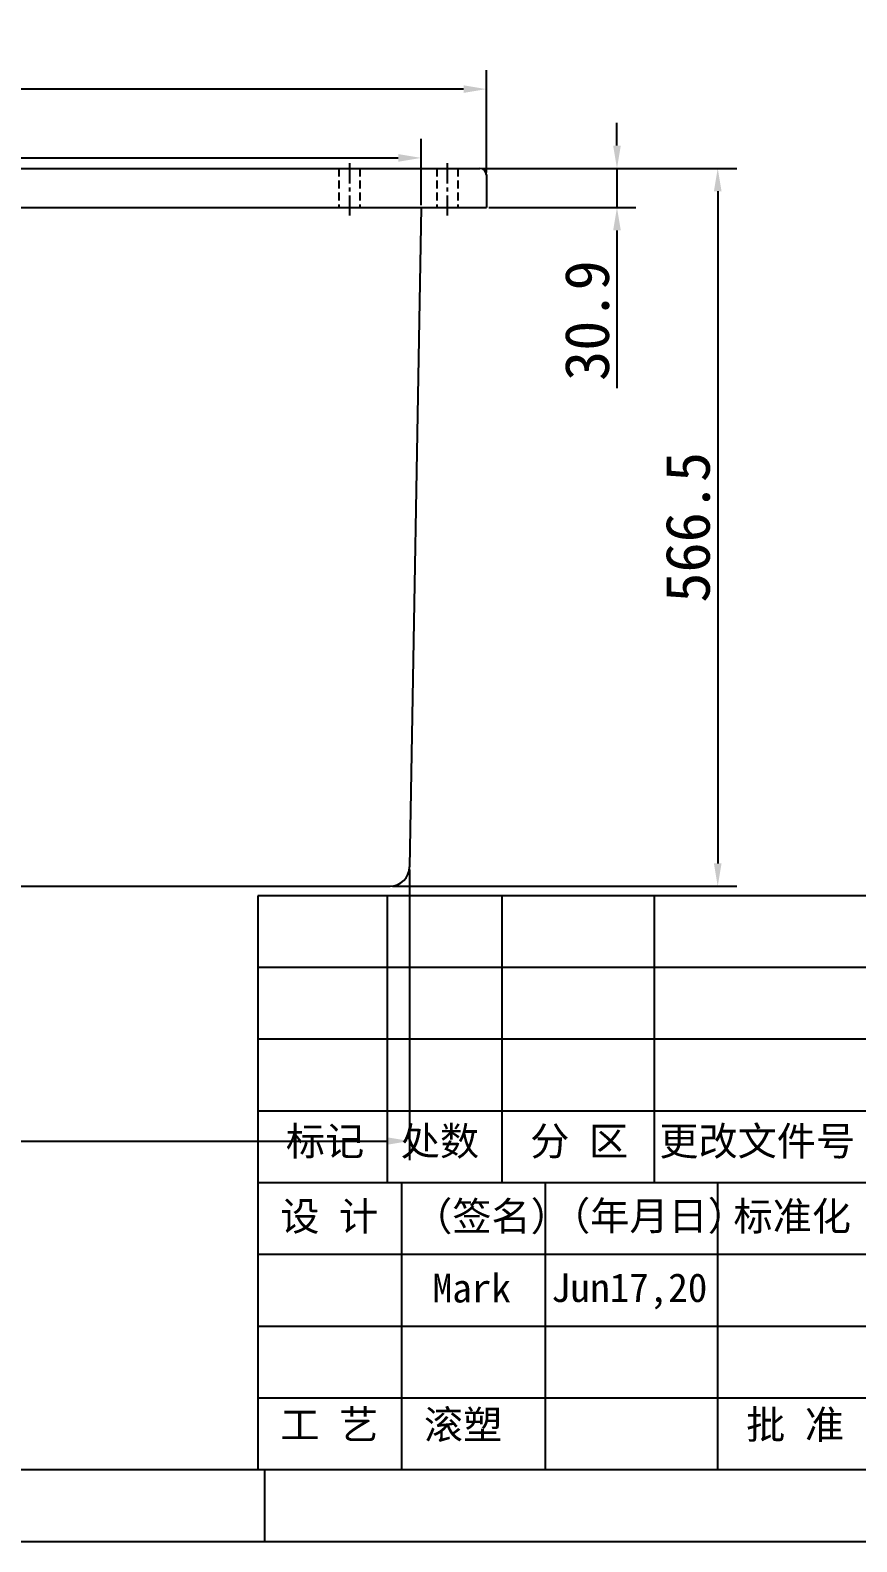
# Model space of a CAD drawing. Header units: millimetres. Extents: x -60 to 270204, y -80695 to 4986.
# Drawn here: x 1437 to 2089, y -35 to 1158 of the extents above; entities that cross this region are included whole.
import ezdxf

# ---------------------------------------------------------------- set-up
doc = ezdxf.new("R2010")
doc.units = ezdxf.units.MM
doc.linetypes.add('CENTER', pattern=[50.8, 31.75, -6.35, 6.35, -6.35])
doc.linetypes.add('HIDDEN', pattern=[9.525, 6.35, -3.175])
doc.layers.add('xx', color=5, linetype='HIDDEN')
doc.layers.add('图层1', color=1, linetype='CENTER')
doc.styles.get("Standard").update_dxf_attribs({"font": ''})
doc.styles.get('Standard').set_extended_font_data('SimSun')
doc.dimstyles.new('ISO-25', dxfattribs={"dimtxt": 35, "dimasz": 18, "dimexe": 15, "dimexo": 2, "dimgap": 6, "dimtad": 1, "dimdec": 1, "dimdsep": 46, "dimtxsty": 'Standard', "dimcen": 2.5, "dimclrd": 6, "dimclre": 6, "dimclrt": 6, "dimadec": 0, "dimazin": 0, "dimtfac": 1, "dimtdec": 1, "dimtmove": 0, "dimatfit": 3, "dimfxl": 0, "dimarcsym": 0})

# ---------------------------------------------------------------- blocks, each defined once
blk = doc.blocks.new('*D10')
at = {"color": 6, "lineweight": -2, "transparency": 16777216}
for p, q in [((334.2, 1046.1), (334.2, 1126.8)), ((1796.8, 1046.1), (1796.8, 1126.8)), ((1778.8, 1111.8), (352.2, 1111.8))]:
    blk.add_line(p, q, dxfattribs=at)
at = {"color": 6, "transparency": 16777216}
for points in [[(352.2, 1114.8), (352.2, 1108.8), (334.2, 1111.8)], [(1778.8, 1114.8), (1778.8, 1108.8), (1796.8, 1111.8)]]:
    blk.add_solid(points, dxfattribs=at)
at = {"layer": 'Defpoints', "color": 0, "transparency": 16777216}
for p in [(334.2, 1111.8), (334.2, 1044.1), (1796.8, 1044.1)]:
    blk.add_point(p, dxfattribs=at)
at = {"color": 6, "transparency": 16777216, "insert": (1065.5, 1135.3), "char_height": 35, "attachment_point": 5}
blk.add_mtext('1462.6', dxfattribs=at)
blk = doc.blocks.new('*D12')
at = {"color": 6, "lineweight": -2, "transparency": 16777216}
for p, q in [((1899.8, 1067.2), (1899.8, 1085.2)), ((1793.7, 1049.2), (1914.8, 1049.2)), ((1899.8, 1049.2), (1899.8, 1018.3)), ((1798.8, 1018.3), (1914.8, 1018.3)), ((1899.8, 1000.3), (1899.8, 875.9))]:
    blk.add_line(p, q, dxfattribs=at)
at = {"color": 6, "transparency": 16777216}
for points in [[(1896.8, 1067.2), (1902.8, 1067.2), (1899.8, 1049.2)], [(1896.8, 1000.3), (1902.8, 1000.3), (1899.8, 1018.3)]]:
    blk.add_solid(points, dxfattribs=at)
at = {"layer": 'Defpoints', "color": 0, "transparency": 16777216}
for p in [(1791.7, 1049.2), (1796.8, 1018.3), (1899.8, 1018.3)]:
    blk.add_point(p, dxfattribs=at)
at = {"color": 6, "transparency": 16777216, "insert": (1876.3, 929.1), "char_height": 35, "attachment_point": 5, "rotation": 90}
blk.add_mtext('30.9', dxfattribs=at)
blk = doc.blocks.new('*D6')
at = {"color": 6, "lineweight": -2, "transparency": 16777216}
for p, q in [((1793.7, 1049.2), (1994.3, 1049.2)), ((1979.3, 1031.2), (1979.3, 500.7)), ((1722.8, 482.7), (1994.3, 482.7))]:
    blk.add_line(p, q, dxfattribs=at)
at = {"color": 6, "transparency": 16777216}
for points in [[(1976.3, 1031.2), (1982.3, 1031.2), (1979.3, 1049.2)], [(1976.3, 500.7), (1982.3, 500.7), (1979.3, 482.7)]]:
    blk.add_solid(points, dxfattribs=at)
at = {"layer": 'Defpoints', "color": 0, "transparency": 16777216}
for p in [(1791.7, 1049.2), (1720.8, 482.7), (1979.3, 482.7)]:
    blk.add_point(p, dxfattribs=at)
at = {"color": 6, "transparency": 16777216, "insert": (1955.8, 766), "char_height": 35, "attachment_point": 5, "rotation": 90}
blk.add_mtext('566.5', dxfattribs=at)
blk = doc.blocks.new('*D32')
at = {"color": 6, "lineweight": -2, "transparency": 16777216}
for p, q in [((394.8, 495.9), (394.8, 266.6)), ((1736.2, 495.9), (1736.2, 266.6)), ((412.8, 281.6), (1718.2, 281.6))]:
    blk.add_line(p, q, dxfattribs=at)
at = {"color": 6, "transparency": 16777216}
for points in [[(412.8, 284.6), (412.8, 278.6), (394.8, 281.6)], [(1718.2, 284.6), (1718.2, 278.6), (1736.2, 281.6)]]:
    blk.add_solid(points, dxfattribs=at)
at = {"layer": 'Defpoints', "color": 0, "transparency": 16777216}
for p in [(394.8, 497.9), (1736.2, 497.9), (1736.2, 281.6)]:
    blk.add_point(p, dxfattribs=at)
at = {"color": 6, "transparency": 16777216, "insert": (1065.5, 305.1), "char_height": 35, "attachment_point": 5}
blk.add_mtext('1341.4', dxfattribs=at)
blk = doc.blocks.new('*D33')
at = {"color": 6, "lineweight": -2, "transparency": 16777216}
for p, q in [((385.7, 1020.3), (385.7, 1072.5)), ((1745.3, 1020.3), (1745.3, 1072.5)), ((403.7, 1057.5), (1727.3, 1057.5))]:
    blk.add_line(p, q, dxfattribs=at)
at = {"color": 6, "transparency": 16777216}
for points in [[(403.7, 1060.5), (403.7, 1054.5), (385.7, 1057.5)], [(1727.3, 1060.5), (1727.3, 1054.5), (1745.3, 1057.5)]]:
    blk.add_solid(points, dxfattribs=at)
at = {"layer": 'Defpoints', "color": 0, "transparency": 16777216}
for p in [(1745.3, 1057.5), (385.7, 1018.3), (1745.3, 1018.3)]:
    blk.add_point(p, dxfattribs=at)
at = {"color": 6, "transparency": 16777216, "insert": (1065.5, 1081), "char_height": 35, "attachment_point": 5}
blk.add_mtext('1359.6', dxfattribs=at)

msp = doc.modelspace()

# ---------------------------------------------------------------- linework, layer by layer
for p, q in [((1065.51, 1049.22), (1791.66, 1049.22)), ((1796.81, 1044.07), (1796.81, 1018.32)), ((1065.51, 1018.32), (1796.81, 1018.32)), ((1745.31, 1018.32), (1736.23, 497.9)), ((1065.51, 482.72), (1720.78, 482.72)), ((1616.44, 475.18), (1616.44, 21.98)), ((3247.96, 475.18), (1616.44, 475.18)), ((1718.41, 475.18), (1718.41, 248.58)), ((1809.05, 475.18), (1809.05, 248.58)), ((1929.2, 475.18), (1929.2, 248.58)), ((2341.56, 418.53), (1616.44, 418.53)), ((2341.56, 361.88), (1616.44, 361.88)), ((2341.56, 305.23), (1616.44, 305.23)), ((2341.56, 248.58), (1616.44, 248.58)), ((1729.74, 248.58), (1729.74, 21.98)), ((1843.04, 248.58), (1843.04, 21.98)), ((1979, 248.58), (1979, 21.98)), ((2794.76, 191.93), (1616.44, 191.93)), ((3247.96, 135.28), (1616.44, 135.28)), ((2794.76, 78.63), (1616.44, 78.63)), ((3247.96, 21.98), (-3.75, 21.98)), ((1622.1, -34.67), (1622.1, 21.98)), ((3304.61, -34.67), (-60.4, -34.67))]:
    msp.add_line(p, q)
for centre, radius, start, end in [((1791.66, 1044.07), 5.15, 0, 90), ((1720.78, 498.17), 15.45, 270, 359)]:
    msp.add_arc(centre, radius, start, end)
at = {"layer": 'xx'}
for p, q in [((1680.42, 1049.22), (1680.42, 1018.32)), ((1696.9, 1049.22), (1696.9, 1018.32)), ((1757.67, 1049.22), (1757.67, 1018.32)), ((1774.15, 1049.22), (1774.15, 1018.32))]:
    msp.add_line(p, q, dxfattribs=at)
at = {"layer": '图层1', "ltscale": 0.5}
for p, q in [((1688.66, 1053.26), (1688.66, 1012.12)), ((1765.91, 1053.26), (1765.91, 1012.12))]:
    msp.add_line(p, q, dxfattribs=at)

# ---------------------------------------------------------------- texts
at = {"char_height": 22.66, "attachment_point": 1}
for s, insert, width in [('标记', (1638.59, 292.88), 101.97), ('处数', (1729.23, 292.88), 101.97), ('分 区', (1831.33, 292.88), 101.97), ('更改文件号', (1933.2, 292.88), 182.6744), ('设 计 ', (1634.2, 233.55), 128.8606), ('（签名）', (1739, 233.55), 128.8606), ('（年月日）', (1847.79, 233.88), 161.7606), ('标准化', (1991.71, 233.55), 134.9019), (' Mark', (1739, 176.9), 128.8606), ('Jun17,20', (1847.79, 177.23), 161.7606), ('工 艺', (1634.19, 69.09), 128.8606), ('滚塑', (1747.49, 69.09), 128.8606), ('批 准', (2001.69, 69.09), 128.8606)]:
    msp.add_mtext(s, dxfattribs=dict(at, insert=insert, width=width))

# ---------------------------------------------------------------- dimensions: what is measured, and where the dimension line sits
for base, p1, p2, picture, middle in [((334.21, 1111.81), (1796.81, 1044.07), (334.21, 1044.07), '*D10', (1065.51, 1111.81)), ((1745.31, 1057.55), (385.71, 1018.32), (1745.31, 1018.32), '*D33', (1065.51, 1057.55))]:
    dim = msp.add_linear_dim(base=base, p1=p1, p2=p2, dimstyle='ISO-25')
    dim.commit()
    dim.dimension.update_dxf_attribs({"geometry": picture, "text_midpoint": middle, "dimtype": 160})
for base, p2, picture, middle in [((1899.76, 1018.32), (1796.81, 1018.32), '*D12', (1876.26, 929.1)), ((1979.27, 482.72), (1720.78, 482.72), '*D6', (1955.77, 765.97))]:
    dim = msp.add_linear_dim(base=base, p1=(1791.66, 1049.22), p2=p2, angle=90, dimstyle='ISO-25')
    dim.commit()
    dim.dimension.update_dxf_attribs({"geometry": picture, "text_midpoint": middle})
dim = msp.add_linear_dim(base=(1736.23, 281.55), p1=(394.79, 497.9), p2=(1736.23, 497.9), dimstyle='ISO-25')
dim.commit()
dim.dimension.update_dxf_attribs({"geometry": '*D32', "text_midpoint": (1065.51, 305.05)})

doc.saveas('drawing.dxf')
